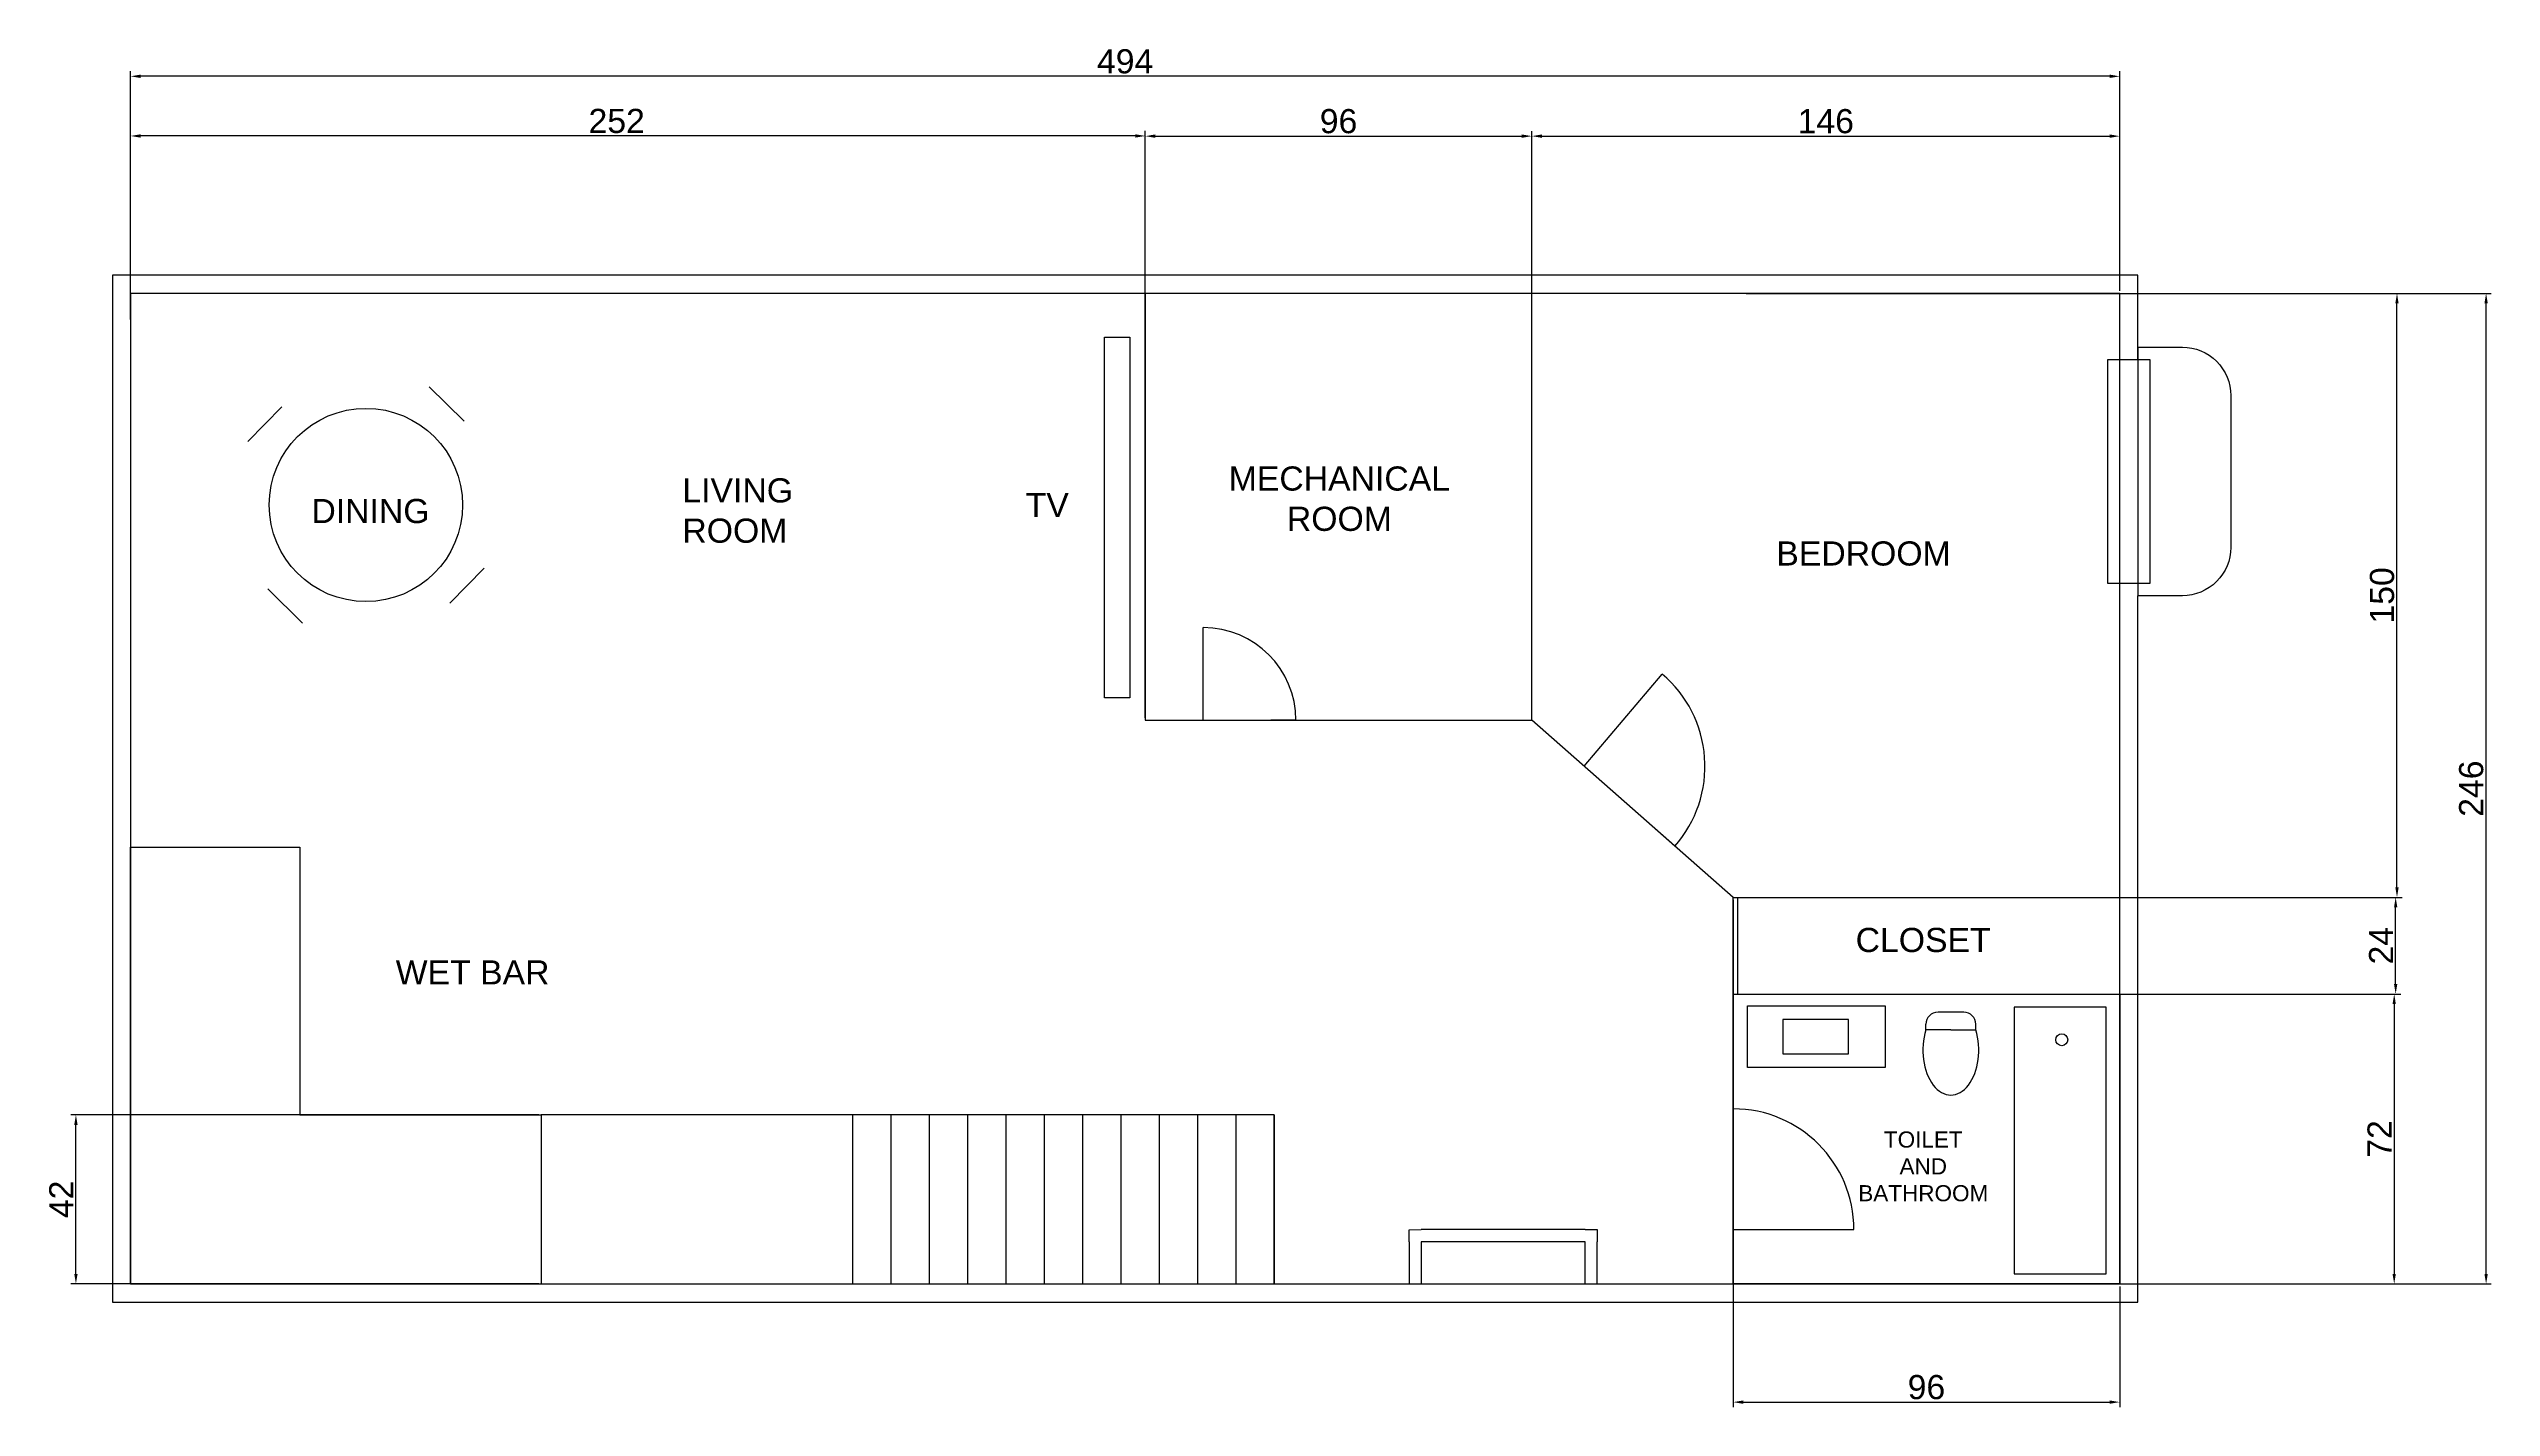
# Model space of a CAD drawing. Header units: feet. Extents: x 330 to 937, y 1922 to 2259.
import ezdxf

# ---------------------------------------------------------------- set-up
doc = ezdxf.new("R2010")
doc.units = ezdxf.units.FT
for name, color, linetype in [('Dimensions', 7, 'Continuous'), ('Doors', 7, 'Continuous'), ('Furniture', 7, 'Continuous'), ('Windows', 7, 'Continuous')]:
    doc.layers.add(name, color=color, linetype=linetype)
doc.styles.add('Annotative', font='arial.ttf')
doc.styles.get("Standard").update_dxf_attribs({"font": 'arial.ttf', "height": 2})
doc.dimstyles.new('ISO-25', dxfattribs={"dimtxt": 2.5, "dimasz": 2.5, "dimexe": 1.25, "dimexo": 0.625, "dimtad": 1, "dimtxsty": 'Standard', "dimcen": 2.5, "dimadec": 0, "dimazin": 0, "dimtfac": 1, "dimtmove": 0, "dimatfit": 3, "dimfxl": 1, "dimarcsym": 0})

# ---------------------------------------------------------------- blocks, each defined once
blk = doc.blocks.new('*U1')
blk.add_line((0, 21), (0, -21))
blk = doc.blocks.new('*U2')
at = {"color": 0, "linetype": 'ByBlock', "lineweight": -2, "transparency": 16777216}
for p in [(-104.67, 0), (-95.16, 0), (-85.64, 0), (-76.13, 0), (-66.61, 0), (-57.09, 0), (-47.58, 0), (-38.06, 0), (-28.55, 0), (-19.03, 0), (-9.52, 0), (0, 0)]:
    blk.add_blockref('*U1', p, dxfattribs=at)
blk = doc.blocks.new('*U5')
at = {"layer": 'Furniture'}
blk.add_line((-4.26, -4.32), (4.26, 4.32), dxfattribs=at)
blk = doc.blocks.new('*U6')
at = {"layer": 'Furniture', "color": 0, "linetype": 'ByBlock', "lineweight": -2, "transparency": 16777216}
for p, rotation in [((1308.5, 2862.55), 89.99999999999997), ((1263.35, 2857.51), 180), ((1268.4, 2812.36), 270)]:
    blk.add_blockref('*U5', p, dxfattribs=dict(at, rotation=rotation))
blk.add_blockref('*U5', (1313.54, 2817.41), dxfattribs=at)
blk = doc.blocks.new('*D7')
at = {"layer": 'Defpoints', "color": 0, "transparency": 16777216}
for p in [(350.76, 2252.16), (350.76, 2198.25), (844.76, 2198.25)]:
    blk.add_point(p, dxfattribs=at)
at = {"layer": 'Dimensions', "color": 0, "lineweight": -2, "transparency": 16777216}
for p, q in [((350.76, 2198.87), (350.76, 2253.41)), ((842.26, 2252.16), (353.26, 2252.16)), ((844.76, 2198.87), (844.76, 2253.41))]:
    blk.add_line(p, q, dxfattribs=at)
at = {"layer": 'Dimensions', "color": 0, "transparency": 16777216}
for points in [[(353.26, 2252.58), (353.26, 2251.75), (350.76, 2252.16)], [(842.26, 2252.58), (842.26, 2251.75), (844.76, 2252.16)]]:
    blk.add_solid(points, dxfattribs=at)
at = {"layer": 'Dimensions', "color": 0, "transparency": 16777216, "insert": (597.76, 2255.85), "char_height": 2.5, "attachment_point": 5, "style": 'Annotative'}
blk.add_mtext('{\\H2.4x;494}', dxfattribs=at)
blk = doc.blocks.new('*D8')
at = {"layer": 'Defpoints', "color": 0, "transparency": 16777216}
for p in [(751.39, 2198.25), (935.75, 2198.25), (751.39, 1952.25)]:
    blk.add_point(p, dxfattribs=at)
at = {"layer": 'Dimensions', "color": 0, "lineweight": -2, "transparency": 16777216}
for p, q in [((752.01, 2198.25), (937, 2198.25)), ((935.75, 1954.75), (935.75, 2195.75)), ((752.01, 1952.25), (937, 1952.25))]:
    blk.add_line(p, q, dxfattribs=at)
at = {"layer": 'Dimensions', "color": 0, "transparency": 16777216}
for points in [[(935.34, 2195.75), (936.17, 2195.75), (935.75, 2198.25)], [(935.34, 1954.75), (936.17, 1954.75), (935.75, 1952.25)]]:
    blk.add_solid(points, dxfattribs=at)
at = {"layer": 'Dimensions', "color": 0, "transparency": 16777216, "insert": (932.07, 2075.25), "char_height": 2, "attachment_point": 5, "rotation": 90}
blk.add_mtext('{\\H3x;246}', dxfattribs=at)
blk = doc.blocks.new('*D9')
at = {"layer": 'Defpoints', "color": 0, "transparency": 16777216}
for p in [(698.76, 2237.3), (602.76, 2092.25), (698.76, 2092.25)]:
    blk.add_point(p, dxfattribs=at)
at = {"layer": 'Dimensions', "color": 0, "lineweight": -2, "transparency": 16777216}
for p, q in [((602.76, 2092.87), (602.76, 2238.55)), ((698.76, 2092.87), (698.76, 2238.55)), ((605.26, 2237.3), (696.26, 2237.3))]:
    blk.add_line(p, q, dxfattribs=at)
at = {"layer": 'Dimensions', "color": 0, "transparency": 16777216}
for points in [[(605.26, 2237.72), (605.26, 2236.88), (602.76, 2237.3)], [(696.26, 2237.72), (696.26, 2236.88), (698.76, 2237.3)]]:
    blk.add_solid(points, dxfattribs=at)
at = {"layer": 'Dimensions', "color": 0, "transparency": 16777216, "insert": (650.76, 2240.99), "char_height": 2.5, "attachment_point": 5, "style": 'Annotative'}
blk.add_mtext('{\\H2.4x;96}', dxfattribs=at)
blk = doc.blocks.new('*D10')
at = {"layer": 'Defpoints', "color": 0, "transparency": 16777216}
for p in [(751.39, 2198.25), (913.62, 2198.25), (751.39, 2048.25)]:
    blk.add_point(p, dxfattribs=at)
at = {"layer": 'Dimensions', "color": 0, "lineweight": -2, "transparency": 16777216}
for p, q in [((752.01, 2198.25), (914.87, 2198.25)), ((913.62, 2050.75), (913.62, 2195.75)), ((752.01, 2048.25), (914.87, 2048.25))]:
    blk.add_line(p, q, dxfattribs=at)
at = {"layer": 'Dimensions', "color": 0, "transparency": 16777216}
for points in [[(913.2, 2195.75), (914.03, 2195.75), (913.62, 2198.25)], [(913.2, 2050.75), (914.03, 2050.75), (913.62, 2048.25)]]:
    blk.add_solid(points, dxfattribs=at)
at = {"layer": 'Dimensions', "color": 0, "transparency": 16777216, "insert": (909.93, 2123.25), "char_height": 2, "attachment_point": 5, "rotation": 90}
blk.add_mtext('{\\H3x;150}', dxfattribs=at)
blk = doc.blocks.new('*D11')
at = {"layer": 'Defpoints', "color": 0, "transparency": 16777216}
for p in [(844.76, 2237.3), (844.76, 2198.25), (698.76, 2092.25)]:
    blk.add_point(p, dxfattribs=at)
at = {"layer": 'Dimensions', "color": 0, "lineweight": -2, "transparency": 16777216}
for p, q in [((698.76, 2092.87), (698.76, 2238.55)), ((844.76, 2198.87), (844.76, 2238.55)), ((701.26, 2237.3), (842.26, 2237.3))]:
    blk.add_line(p, q, dxfattribs=at)
at = {"layer": 'Dimensions', "color": 0, "transparency": 16777216}
for points in [[(701.26, 2237.72), (701.26, 2236.88), (698.76, 2237.3)], [(842.26, 2237.72), (842.26, 2236.88), (844.76, 2237.3)]]:
    blk.add_solid(points, dxfattribs=at)
at = {"layer": 'Dimensions', "color": 0, "transparency": 16777216, "insert": (771.76, 2240.99), "char_height": 2.5, "attachment_point": 5, "style": 'Annotative'}
blk.add_mtext('{\\H2.4x;146}', dxfattribs=at)
blk = doc.blocks.new('*D12')
at = {"layer": 'Defpoints', "color": 0, "transparency": 16777216}
for p in [(350.76, 2237.35), (350.76, 2191.12), (602.76, 2191.12)]:
    blk.add_point(p, dxfattribs=at)
at = {"layer": 'Dimensions', "color": 0, "lineweight": -2, "transparency": 16777216}
for p, q in [((350.76, 2191.74), (350.76, 2238.6)), ((602.76, 2191.74), (602.76, 2238.6)), ((600.26, 2237.35), (353.26, 2237.35))]:
    blk.add_line(p, q, dxfattribs=at)
at = {"layer": 'Dimensions', "color": 0, "transparency": 16777216}
for points in [[(353.26, 2237.77), (353.26, 2236.93), (350.76, 2237.35)], [(600.26, 2237.77), (600.26, 2236.93), (602.76, 2237.35)]]:
    blk.add_solid(points, dxfattribs=at)
at = {"layer": 'Dimensions', "color": 0, "transparency": 16777216, "insert": (471.49, 2241.04), "char_height": 2.5, "attachment_point": 5, "style": 'Annotative'}
blk.add_mtext('{\\H2.4x;252}', dxfattribs=at)
blk = doc.blocks.new('*D13')
at = {"layer": 'Defpoints', "color": 0, "transparency": 16777216}
for p in [(751.39, 2048.25), (913.29, 2048.25), (751.39, 2024.25)]:
    blk.add_point(p, dxfattribs=at)
at = {"layer": 'Dimensions', "color": 0, "lineweight": -2, "transparency": 16777216}
for p, q in [((752.01, 2048.25), (914.54, 2048.25)), ((913.29, 2026.75), (913.29, 2045.75)), ((752.01, 2024.25), (914.54, 2024.25))]:
    blk.add_line(p, q, dxfattribs=at)
at = {"layer": 'Dimensions', "color": 0, "transparency": 16777216}
for points in [[(912.88, 2045.75), (913.71, 2045.75), (913.29, 2048.25)], [(912.88, 2026.75), (913.71, 2026.75), (913.29, 2024.25)]]:
    blk.add_solid(points, dxfattribs=at)
at = {"layer": 'Dimensions', "color": 0, "transparency": 16777216, "insert": (909.66, 2036.25), "char_height": 2, "attachment_point": 5, "rotation": 90}
blk.add_mtext('{\\H3x;24}', dxfattribs=at)
blk = doc.blocks.new('*D14')
at = {"layer": 'Defpoints', "color": 0, "transparency": 16777216}
for p in [(751.39, 2024.25), (751.39, 1952.25), (912.93, 1952.25)]:
    blk.add_point(p, dxfattribs=at)
at = {"layer": 'Dimensions', "color": 0, "lineweight": -2, "transparency": 16777216}
for p, q in [((752.01, 2024.25), (914.18, 2024.25)), ((912.93, 2021.75), (912.93, 1954.75)), ((752.01, 1952.25), (914.18, 1952.25))]:
    blk.add_line(p, q, dxfattribs=at)
at = {"layer": 'Dimensions', "color": 0, "transparency": 16777216}
for points in [[(912.51, 2021.75), (913.34, 2021.75), (912.93, 2024.25)], [(912.51, 1954.75), (913.34, 1954.75), (912.93, 1952.25)]]:
    blk.add_solid(points, dxfattribs=at)
at = {"layer": 'Dimensions', "color": 0, "transparency": 16777216, "insert": (909.29, 1988.25), "char_height": 2, "attachment_point": 5, "rotation": 90}
blk.add_mtext('{\\H3x;72}', dxfattribs=at)
blk = doc.blocks.new('*D15')
at = {"layer": 'Defpoints', "color": 0, "transparency": 16777216}
for p in [(748.76, 2048.25), (844.76, 1952.25), (844.76, 1922.9)]:
    blk.add_point(p, dxfattribs=at)
at = {"layer": 'Dimensions', "color": 0, "lineweight": -2, "transparency": 16777216}
for p, q in [((748.76, 2047.62), (748.76, 1921.65)), ((844.76, 1951.62), (844.76, 1921.65)), ((751.26, 1922.9), (842.26, 1922.9))]:
    blk.add_line(p, q, dxfattribs=at)
at = {"layer": 'Dimensions', "color": 0, "transparency": 16777216}
for points in [[(751.26, 1923.31), (751.26, 1922.48), (748.76, 1922.9)], [(842.26, 1923.31), (842.26, 1922.48), (844.76, 1922.9)]]:
    blk.add_solid(points, dxfattribs=at)
at = {"layer": 'Dimensions', "color": 0, "transparency": 16777216, "insert": (796.76, 1926.59), "char_height": 2, "attachment_point": 5}
blk.add_mtext('{\\H3x;96}', dxfattribs=at)
blk = doc.blocks.new('*D16')
at = {"layer": 'Defpoints', "color": 0, "transparency": 16777216}
for p in [(337.19, 1994.25), (452.76, 1994.25), (452.76, 1952.25)]:
    blk.add_point(p, dxfattribs=at)
at = {"layer": 'Dimensions', "color": 0, "lineweight": -2, "transparency": 16777216}
for p, q in [((452.13, 1994.25), (335.94, 1994.25)), ((337.19, 1954.75), (337.19, 1991.75)), ((452.13, 1952.25), (335.94, 1952.25))]:
    blk.add_line(p, q, dxfattribs=at)
at = {"layer": 'Dimensions', "color": 0, "transparency": 16777216}
for points in [[(336.78, 1991.75), (337.61, 1991.75), (337.19, 1994.25)], [(336.78, 1954.75), (337.61, 1954.75), (337.19, 1952.25)]]:
    blk.add_solid(points, dxfattribs=at)
at = {"layer": 'Dimensions', "color": 0, "transparency": 16777216, "insert": (333.56, 1973.25), "char_height": 2, "attachment_point": 5, "rotation": 90}
blk.add_mtext('{\\H3x;42}', dxfattribs=at)

msp = doc.modelspace()

# ---------------------------------------------------------------- linework, layer by layer
for p, q in [((602.758, 2198.246), (602.758, 2092.246)), ((698.758, 2092.246), (698.758, 2198.246)), ((849.258, 2184.893), (849.258, 2123.177)), ((602.758, 2092.246), (698.758, 2092.246)), ((748.758, 2048.246), (698.758, 2092.246)), ((350.758, 1952.246), (350.758, 2060.717)), ((350.758, 2060.717), (392.758, 2060.717)), ((392.758, 2060.717), (392.758, 1994.246)), ((748.758, 2024.246), (748.758, 2048.246)), ((748.758, 2048.246), (844.758, 2048.246)), ((749.895, 2024.246), (749.895, 2048.246)), ((392.758, 1994.246), (452.758, 1994.246)), ((452.758, 1994.246), (452.758, 1952.246)), ((634.758, 1994.246), (452.758, 1994.246)), ((634.758, 1952.246), (634.758, 1994.246)), ((392.758, 1952.246), (350.758, 1952.246)), ((452.758, 1952.246), (634.758, 1952.246))]:
    msp.add_line(p, q)
msp.add_lwpolyline([(849.258, 2184.893), (849.258, 2202.746), (346.258, 2202.746), (346.258, 1947.746), (849.258, 1947.746), (849.258, 2123.177)])
for points in [[(350.758, 1952.246), (844.758, 1952.246), (844.758, 2198.246), (350.758, 2198.246)], [(698.758, 2198.246), (602.758, 2198.246), (602.758, 2092.246), (698.758, 2092.246)], [(844.758, 1952.246), (748.758, 1952.246), (748.758, 2024.246), (844.758, 2024.246)]]:
    msp.add_lwpolyline(points, close=True)
at = {"layer": 'Doors'}
for p, q in [((617.178, 2092.245), (617.178, 2115.245)), ((711.763, 2080.802), (731.162, 2103.686)), ((617.178, 2092.245), (640.178, 2092.245)), ((640.178, 2092.245), (633.943, 2092.245)), ((711.763, 2080.802), (734.284, 2060.983)), ((734.284, 2060.983), (734.284, 2060.983)), ((748.758, 1965.728), (748.758, 1995.728)), ((748.758, 1965.728), (778.758, 1965.728))]:
    msp.add_line(p, q, dxfattribs=at)
for centre, radius, start, end in [((617.178, 2092.245), 23, 0, 90), ((711.763, 2080.802), 30, 318.652223, 49.711336), ((748.758, 1965.728), 30, 0, 90)]:
    msp.add_arc(centre, radius, start, end, dxfattribs=at)
at = {"layer": 'Furniture'}
for p, q in [((796.635, 2015.349), (796.635, 2016.732)), ((802.821, 2015.349), (796.635, 2015.349)), ((806.007, 2019.732), (799.635, 2019.732)), ((802.821, 2015.349), (809.007, 2015.349)), ((809.007, 2015.349), (809.007, 2016.732)), ((668.314, 1965.721), (671.314, 1965.728)), ((668.314, 1962.728), (668.314, 1965.721)), ((711.975, 1965.728), (671.314, 1965.728)), ((711.975, 1965.728), (714.982, 1965.728)), ((714.982, 1965.728), (714.975, 1962.728)), ((668.314, 1962.728), (668.314, 1952.246)), ((711.975, 1962.728), (671.314, 1962.728)), ((671.314, 1962.728), (671.314, 1952.246)), ((711.975, 1952.246), (711.975, 1962.728)), ((714.975, 1952.246), (714.975, 1962.728)), ((671.314, 1952.246), (711.975, 1952.246))]:
    msp.add_line(p, q, dxfattribs=at)
for points in [[(598.958, 2097.79), (592.659, 2097.79), (592.659, 2187.344), (598.958, 2187.344)], [(752.316, 2021.347), (786.526, 2021.347), (786.526, 2005.978), (752.316, 2005.978)], [(841.411, 2020.969), (818.549, 2020.969), (818.549, 1954.735), (841.411, 1954.735)], [(761.07, 2017.905), (761.07, 2009.42), (777.408, 2009.42), (777.408, 2017.905)]]:
    msp.add_lwpolyline(points, close=True, dxfattribs=at)
for centre, radius in [((409.206, 2145.703), 24), ((830.351, 2012.894), 1.484)]:
    msp.add_circle(centre, radius, dxfattribs=at)
for centre, start, end in [((799.635, 2016.732), 90, 180), ((806.007, 2016.732), 0, 90)]:
    msp.add_arc(centre, 3, start, end, dxfattribs=at)
msp.add_ellipse((802.821, 2010.31), major_axis=(0, -11.144), ratio=0.6223127, start_param=4.2432004, end_param=8.3231702, dxfattribs=at)
at = {"layer": 'Windows'}
for p, q in [((849.258, 2181.808), (849.258, 2184.893)), ((849.258, 2126.177), (849.258, 2123.177))]:
    msp.add_line(p, q, dxfattribs=at)
msp.add_lwpolyline([(849.258, 2184.893), (860.336, 2184.893, -0.4142136), (872.336, 2172.893), (872.336, 2135.177, -0.4142136), (860.336, 2123.177), (849.258, 2123.177)], format="xyb", dxfattribs=at)
msp.add_lwpolyline([(841.821, 2181.808), (852.245, 2181.808), (852.245, 2126.177), (841.821, 2126.177)], close=True, dxfattribs=at)

# ---------------------------------------------------------------- block references
msp.add_blockref('*U2', (634.758, 1973.246))
at = {"layer": 'Furniture'}
msp.add_blockref('*U6', (-879.242, -691.754), dxfattribs=at)

# ---------------------------------------------------------------- texts
at = {"layer": 'Dimensions', "attachment_point": 1}
for s, width, insert, char_height in [('\\pxqc;MECHANICAL ROOM', 52.08829, (624.918, 2155.271), 6), ('DINING', 2.5, (395.681, 2147.2), 6), ('LIVING \\PROOM', 56.99129, (487.801, 2152.326), 6), ('TV', 21.77148, (573.064, 2148.689), 6), ('BEDROOM', 54.14409, (759.478, 2136.663), 6), ('CLOSET', 57.40811, (779.174, 2040.674), 6), ('WET BAR', 40.34204, (416.613, 2032.622), 6), ('\\pxqc;TOILET AND ^JBATHROOM', 26.46638, (782.741, 1990.115), 4)]:
    msp.add_mtext_dynamic_manual_height_columns(s, width=width, gutter_width=12.5, heights=[0], dxfattribs=dict(at, insert=insert, char_height=char_height))

# ---------------------------------------------------------------- dimensions: what is measured, and where the dimension line sits
at = {"layer": 'Dimensions'}
for base, p1, p2, picture, middle in [((350.758, 2252.163), (844.758, 2198.246), (350.758, 2198.246), '*D7', (597.758, 2252.163)), ((350.758, 2237.349), (602.758, 2191.118), (350.758, 2191.118), '*D12', (471.488, 2237.349)), ((698.758, 2237.299), (602.758, 2092.246), (698.758, 2092.246), '*D9', (650.758, 2237.299))]:
    dim = msp.add_linear_dim(base=base, p1=p1, p2=p2, text='{\\H2.4x;<>}', dimstyle='ISO-25', override={"dimtxsty": 'Annotative'}, dxfattribs=at)
    dim.commit()
    dim.dimension.update_dxf_attribs({"geometry": picture, "text_midpoint": middle, "dimtype": 160})
dim = msp.add_linear_dim(base=(844.758, 2237.299), p1=(698.758, 2092.246), p2=(844.758, 2198.246), text='{\\H2.4x;<>}', dimstyle='ISO-25', override={"dimtxsty": 'Annotative', "dimtmove": 1}, dxfattribs=at)
dim.commit()
dim.dimension.update_dxf_attribs({"geometry": '*D11', "text_midpoint": (771.758, 2240.988)})
for base, p1, p2, picture, middle in [((935.754, 2198.246), (751.387, 1952.246), (751.387, 2198.246), '*D8', (935.754, 2075.246)), ((913.617, 2198.246), (751.387, 2048.246), (751.387, 2198.246), '*D10', (913.617, 2123.246)), ((337.194, 1994.246), (452.758, 1952.246), (452.758, 1994.246), '*D16', (337.194, 1973.246))]:
    dim = msp.add_linear_dim(base=base, p1=p1, p2=p2, angle=90, text='{\\H3x;<>}', dimstyle='ISO-25', dxfattribs=at)
    dim.commit()
    dim.dimension.update_dxf_attribs({"geometry": picture, "text_midpoint": middle, "dimtype": 160})
dim = msp.add_linear_dim(base=(844.758, 1922.897), p1=(748.758, 2048.246), p2=(844.758, 1952.246), text='{\\H3x;<>}', dimstyle='ISO-25', dxfattribs=at)
dim.commit()
dim.dimension.update_dxf_attribs({"geometry": '*D15', "text_midpoint": (796.758, 1922.897), "dimtype": 160})
for base, p2, picture, middle in [((913.293, 2048.246), (751.387, 2048.246), '*D13', (909.656, 2036.246)), ((912.927, 1952.246), (751.387, 1952.246), '*D14', (909.29, 1988.246))]:
    dim = msp.add_linear_dim(base=base, p1=(751.387, 2024.246), p2=p2, angle=90, text='{\\H3x;<>}', dimstyle='ISO-25', dxfattribs=at)
    dim.commit()
    dim.dimension.update_dxf_attribs({"geometry": picture, "text_midpoint": middle})

doc.saveas('drawing.dxf')
